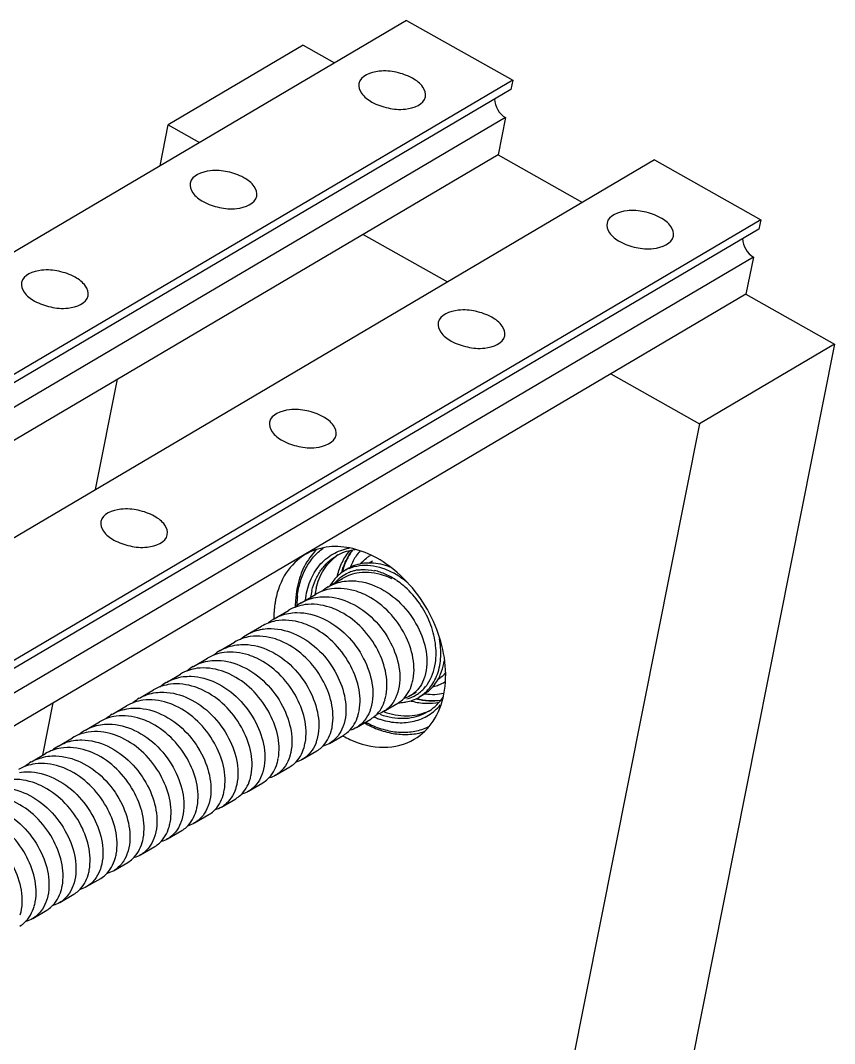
# Model space of a CAD drawing. Header units: inches. Extents: x -8900 to -5053, y -1814 to -15.
# Drawn here: x -5422.6 to -5332.5, y -201.9 to -88.6 of the extents above; entities that cross this region are included whole.
import ezdxf

# ---------------------------------------------------------------- set-up
doc = ezdxf.new("R2010")
doc.units = ezdxf.units.IN
doc.header["$LTSCALE"] = 2
doc.header["$MEASUREMENT"] = 0
doc.layers.add('02___PRT_ALL_AXES', color=7, linetype='Continuous')

msp = doc.modelspace()

# ---------------------------------------------------------------- linework, layer by layer
at = {"color": 7, "linetype": 'Continuous'}
for p, q in [((-5379.87, -88.6), (-5508.25, -164.29)), ((-5379.87, -88.6), (-5368.1, -95.21)), ((-5391.32, -91.33), (-5406.27, -100.14)), ((-5391.32, -91.33), (-5387.84, -93.29)), ((-5368.1, -95.21), (-5496.48, -170.91)), ((-5368.31, -96.25), (-5495.69, -171.35)), ((-5368.1, -95.21), (-5368.31, -96.25)), ((-5368.92, -99.34), (-5493.32, -172.69)), ((-5368.92, -99.34), (-5369.74, -103.47)), ((-5407.17, -104.69), (-5406.27, -100.14)), ((-5406.27, -100.14), (-5402.78, -102.1)), ((-5369.74, -103.47), (-5490.16, -174.46)), ((-5352.41, -104.04), (-5480.79, -179.73)), ((-5369.74, -103.47), (-5360.37, -108.74)), ((-5352.41, -104.04), (-5340.64, -110.66)), ((-5340.64, -110.66), (-5469.02, -186.35)), ((-5340.64, -110.66), (-5340.84, -111.69)), ((-5340.84, -111.69), (-5468.23, -186.8)), ((-5384.69, -112.28), (-5375.32, -117.55)), ((-5341.46, -114.79), (-5465.86, -188.13)), ((-5341.46, -114.79), (-5342.28, -118.91)), ((-5342.28, -118.91), (-5462.7, -189.91)), ((-5342.28, -118.91), (-5332.47, -124.43)), ((-5332.47, -124.43), (-5376.77, -347.01)), ((-5332.47, -124.43), (-5347.42, -133.24)), ((-5357.23, -127.72), (-5347.42, -133.24)), ((-5414.3, -140.53), (-5411.87, -128.31)), ((-5347.42, -133.24), (-5388.63, -340.34)), ((-5420.16, -169.94), (-5419, -164.15))]:
    msp.add_line(p, q, dxfattribs=at)
for centre, radius, start, end in [((-5383.05, -155.27), 6.41, 79.16, 80.9217), ((-5386.11, -155.42), 4.78, 120.574, 131.0456), ((-5389.1, -157.18), 4.78, 120.5739, 131.0447), ((-5392.1, -158.92), 4.75, 120.5643, 130.0262), ((-5394.98, -161.08), 5.16, 98.5344, 99.4088), ((-5395.07, -160.71), 4.78, 120.5731, 131.593), ((-5398.07, -162.46), 4.78, 120.578, 131.0462), ((-5401.05, -164.23), 4.78, 120.5754, 131.0448), ((-5404.04, -165.99), 4.78, 120.5698, 131.0941), ((-5384.07, -160.62), 5.01, 343.3265, 349.5745), ((-5378.04, -158.86), 3.16, 302.2001, 308.4171), ((-5407.03, -167.75), 4.78, 120.5811, 131.0429), ((-5387.08, -162.38), 5.03, 343.5524, 349.7263), ((-5390.06, -164.14), 5.02, 343.5339, 349.6111), ((-5410.02, -169.52), 4.78, 120.5768, 131.0491), ((-5413.01, -171.27), 4.77, 120.5815, 131.3075), ((-5393.09, -165.89), 5.07, 344.2628, 349.7915), ((-5396.05, -167.66), 5.03, 343.6267, 349.7351), ((-5416, -173.03), 4.77, 120.5631, 130.7903), ((-5418.99, -174.8), 4.78, 120.5765, 131.0539), ((-5399.04, -169.42), 5.04, 343.8072, 349.6775), ((-5401.99, -171.19), 5, 343.0497, 349.5861), ((-5405.02, -172.95), 5.04, 343.7071, 349.7442), ((-5408.02, -174.71), 5.05, 344.0573, 349.7434), ((-5410.96, -176.48), 5, 343.0198, 349.5893), ((-5414.01, -178.23), 5.06, 344.1768, 349.7908), ((-5417, -179.99), 5.07, 344.2829, 349.8082), ((-5419.95, -181.76), 5.03, 343.591, 349.6458), ((-5422.97, -183.52), 5.05, 343.9876, 349.7435), ((-5425.96, -185.28), 5.05, 344.0365, 349.7852)]:
    msp.add_arc(centre, radius, start, end, dxfattribs=at)
for points in [[(-5370.12, -97.31), (-5370.11, -98.09), (-5369.61, -98.96), (-5368.92, -99.34)], [(-5342.65, -112.75), (-5342.65, -113.54), (-5342.14, -114.4), (-5341.46, -114.79)], [(-5385.12, -149.75), (-5385.77, -149.83), (-5386.41, -150.05), (-5386.97, -150.38)], [(-5388.18, -151.52), (-5388.8, -151.61), (-5389.42, -151.82), (-5389.96, -152.14)], [(-5388.54, -151.3), (-5388, -150.98), (-5387.38, -150.77), (-5386.76, -150.68)], [(-5391.53, -153.07), (-5390.97, -152.74), (-5390.33, -152.52), (-5389.69, -152.44)], [(-5391.11, -153.27), (-5391.75, -153.36), (-5392.39, -153.57), (-5392.95, -153.9)], [(-5394.37, -155.08), (-5394.92, -155.18), (-5395.46, -155.38), (-5395.94, -155.67)], [(-5394.52, -154.83), (-5394.04, -154.54), (-5393.5, -154.35), (-5392.95, -154.24)], [(-5397.51, -156.59), (-5396.99, -156.29), (-5396.41, -156.08), (-5395.83, -155.99)], [(-5397.17, -156.81), (-5397.78, -156.9), (-5398.39, -157.11), (-5398.93, -157.43)], [(-5400.08, -158.56), (-5400.72, -158.65), (-5401.36, -158.86), (-5401.92, -159.19)], [(-5400.5, -158.35), (-5399.94, -158.03), (-5399.3, -157.81), (-5398.66, -157.73)], [(-5403.49, -160.12), (-5402.93, -159.79), (-5402.29, -159.57), (-5401.65, -159.49)], [(-5403.07, -160.32), (-5403.71, -160.41), (-5404.35, -160.62), (-5404.9, -160.95)], [(-5375.54, -160.79), (-5375.7, -160.99), (-5375.88, -161.18), (-5376.08, -161.34)], [(-5406.47, -161.88), (-5405.9, -161.54), (-5405.25, -161.33), (-5404.59, -161.24)], [(-5409.46, -163.64), (-5408.91, -163.31), (-5408.28, -163.1), (-5407.64, -163.01)], [(-5406.01, -162.08), (-5406.67, -162.16), (-5407.32, -162.38), (-5407.89, -162.71)], [(-5378.53, -162.56), (-5378.78, -162.87), (-5379.08, -163.14), (-5379.43, -163.34)], [(-5409.06, -163.85), (-5409.7, -163.94), (-5410.33, -164.15), (-5410.88, -164.48)], [(-5379.43, -163.34), (-5379.65, -163.47), (-5379.89, -163.58), (-5380.14, -163.65)], [(-5412.45, -165.4), (-5411.9, -165.07), (-5411.26, -164.86), (-5410.62, -164.77)], [(-5382.42, -165.11), (-5382.64, -165.24), (-5382.88, -165.34), (-5383.13, -165.41)], [(-5381.53, -164.33), (-5381.78, -164.64), (-5382.08, -164.91), (-5382.42, -165.11)], [(-5412.04, -165.61), (-5412.68, -165.7), (-5413.32, -165.91), (-5413.87, -166.24)], [(-5384.49, -166.06), (-5384.74, -166.38), (-5385.05, -166.66), (-5385.4, -166.87)], [(-5415.14, -167.39), (-5415.74, -167.49), (-5416.34, -167.69), (-5416.86, -168)], [(-5415.44, -167.16), (-5414.93, -166.86), (-5414.35, -166.66), (-5413.76, -166.56)], [(-5385.4, -166.87), (-5385.63, -167), (-5385.87, -167.1), (-5386.12, -167.18)], [(-5418.43, -168.93), (-5417.92, -168.62), (-5417.34, -168.42), (-5416.75, -168.32)], [(-5388.39, -168.63), (-5388.61, -168.76), (-5388.86, -168.86), (-5389.1, -168.94)], [(-5387.45, -167.78), (-5387.7, -168.12), (-5388.03, -168.41), (-5388.39, -168.63)], [(-5418.16, -169.16), (-5418.75, -169.25), (-5419.34, -169.46), (-5419.85, -169.76)], [(-5390.49, -169.61), (-5390.74, -169.92), (-5391.04, -170.19), (-5391.38, -170.39)], [(-5421.01, -170.9), (-5421.65, -170.98), (-5422.28, -171.2), (-5422.84, -171.53)], [(-5421.42, -170.69), (-5420.86, -170.36), (-5420.23, -170.15), (-5419.59, -170.06)], [(-5391.38, -170.39), (-5391.61, -170.52), (-5391.85, -170.63), (-5392.09, -170.7)], [(-5394.37, -172.15), (-5394.58, -172.28), (-5394.82, -172.38), (-5395.05, -172.45)], [(-5393.45, -171.33), (-5393.7, -171.66), (-5394.01, -171.94), (-5394.37, -172.15)], [(-5396.48, -173.14), (-5396.72, -173.45), (-5397.02, -173.72), (-5397.36, -173.92)], [(-5397.36, -173.92), (-5397.58, -174.05), (-5397.82, -174.15), (-5398.07, -174.23)], [(-5399.46, -174.89), (-5399.7, -175.21), (-5400.01, -175.48), (-5400.35, -175.68)], [(-5402.4, -176.6), (-5402.65, -176.93), (-5402.98, -177.23), (-5403.34, -177.44)], [(-5400.35, -175.68), (-5400.57, -175.81), (-5400.81, -175.92), (-5401.06, -175.99)], [(-5403.34, -177.44), (-5403.56, -177.57), (-5403.79, -177.67), (-5404.03, -177.75)], [(-5405.45, -178.44), (-5405.69, -178.74), (-5405.99, -179.01), (-5406.33, -179.2)], [(-5406.33, -179.2), (-5406.55, -179.33), (-5406.79, -179.44), (-5407.03, -179.51)], [(-5409.32, -180.97), (-5409.54, -181.1), (-5409.77, -181.2), (-5410.01, -181.27)], [(-5408.38, -180.13), (-5408.64, -180.46), (-5408.96, -180.75), (-5409.32, -180.97)], [(-5411.35, -181.87), (-5411.61, -182.21), (-5411.94, -182.51), (-5412.3, -182.73)], [(-5412.3, -182.73), (-5412.53, -182.86), (-5412.77, -182.96), (-5413.01, -183.04)], [(-5415.29, -184.49), (-5415.52, -184.62), (-5415.76, -184.73), (-5416.01, -184.8)], [(-5414.39, -183.69), (-5414.64, -184.01), (-5414.95, -184.29), (-5415.29, -184.49)], [(-5417.36, -185.43), (-5417.61, -185.76), (-5417.93, -186.04), (-5418.28, -186.25)], [(-5418.28, -186.25), (-5418.51, -186.39), (-5418.76, -186.49), (-5419.01, -186.57)], [(-5421.27, -188.02), (-5421.5, -188.15), (-5421.74, -188.25), (-5421.99, -188.33)], [(-5420.36, -187.2), (-5420.61, -187.52), (-5420.92, -187.81), (-5421.27, -188.02)]]:
    msp.add_open_spline(points, degree=3, dxfattribs=at)
for points, knots in [([(-5386.76, -150.68), (-5386.46, -150.64), (-5385.2, -150.57), (-5383.94, -150.91), (-5383.07, -151.32)], [0, 0, 0, 0, 0.238172, 1, 1, 1, 1]), ([(-5381.5, -150.4), (-5381.8, -150.26), (-5382.94, -149.8), (-5384.22, -149.63), (-5385.12, -149.75)], [0, 0, 0, 0, 0.264425, 1, 1, 1, 1]), ([(-5384.49, -152.16), (-5384.79, -152.02), (-5385.96, -151.55), (-5387.26, -151.39), (-5388.18, -151.52)], [0, 0, 0, 0, 0.264729, 1, 1, 1, 1]), ([(-5383.07, -151.32), (-5381.19, -152.22), (-5378.25, -155.19), (-5377.32, -159.45), (-5377.85, -161.22)], [0, 0, 0, 0, 0.530743, 1, 1, 1, 1]), ([(-5389.69, -152.44), (-5389.4, -152.4), (-5388.16, -152.34), (-5386.91, -152.68), (-5386.06, -153.09)], [0, 0, 0, 0, 0.238299, 1, 1, 1, 1]), ([(-5379.14, -161.52), (-5378.82, -159.76), (-5379.87, -155.81), (-5382.71, -153.01), (-5384.49, -152.16)], [0, 0, 0, 0, 0.475608, 1, 1, 1, 1]), ([(-5387.48, -153.92), (-5387.78, -153.78), (-5388.92, -153.32), (-5390.21, -153.15), (-5391.11, -153.27)], [0, 0, 0, 0, 0.264472, 1, 1, 1, 1]), ([(-5382.13, -163.27), (-5381.81, -161.51), (-5382.86, -157.57), (-5385.7, -154.77), (-5387.48, -153.92)], [0, 0, 0, 0, 0.475817, 1, 1, 1, 1]), ([(-5386.06, -153.09), (-5384.18, -153.98), (-5381.25, -156.95), (-5380.31, -161.19), (-5380.83, -162.96)], [0, 0, 0, 0, 0.530449, 1, 1, 1, 1]), ([(-5390.47, -155.69), (-5390.79, -155.53), (-5392.02, -155.04), (-5393.41, -154.9), (-5394.37, -155.08)], [0, 0, 0, 0, 0.265671, 1, 1, 1, 1]), ([(-5392.95, -154.24), (-5392.64, -154.18), (-5391.31, -154.06), (-5389.96, -154.41), (-5389.05, -154.85)], [0, 0, 0, 0, 0.23779, 1, 1, 1, 1]), ([(-5389.05, -154.85), (-5387.17, -155.74), (-5384.24, -158.71), (-5383.3, -162.96), (-5383.82, -164.73)], [0, 0, 0, 0, 0.53055, 1, 1, 1, 1]), ([(-5395.75, -155.97), (-5395.45, -155.93), (-5394.18, -155.85), (-5392.91, -156.2), (-5392.04, -156.61)], [0, 0, 0, 0, 0.238122, 1, 1, 1, 1]), ([(-5385.12, -165.04), (-5384.79, -163.28), (-5385.85, -159.33), (-5388.69, -156.53), (-5390.47, -155.69)], [0, 0, 0, 0, 0.475631, 1, 1, 1, 1]), ([(-5393.46, -157.45), (-5393.76, -157.3), (-5394.93, -156.83), (-5396.25, -156.67), (-5397.17, -156.81)], [0, 0, 0, 0, 0.264833, 1, 1, 1, 1]), ([(-5392.04, -156.61), (-5390.17, -157.5), (-5387.25, -160.45), (-5386.29, -164.66), (-5386.79, -166.43)], [0, 0, 0, 0, 0.529786, 1, 1, 1, 1]), ([(-5396.45, -159.21), (-5396.75, -159.07), (-5397.89, -158.6), (-5399.18, -158.44), (-5400.08, -158.56)], [0, 0, 0, 0, 0.264498, 1, 1, 1, 1]), ([(-5398.66, -157.73), (-5398.37, -157.69), (-5397.13, -157.62), (-5395.88, -157.97), (-5395.03, -158.37)], [0, 0, 0, 0, 0.23829, 1, 1, 1, 1]), ([(-5395.03, -158.37), (-5393.15, -159.27), (-5390.22, -162.23), (-5389.28, -166.48), (-5389.8, -168.24)], [0, 0, 0, 0, 0.530383, 1, 1, 1, 1]), ([(-5388.1, -166.79), (-5387.79, -165.03), (-5388.85, -161.09), (-5391.68, -158.3), (-5393.46, -157.45)], [0, 0, 0, 0, 0.475831, 1, 1, 1, 1]), ([(-5401.65, -159.49), (-5401.36, -159.45), (-5400.12, -159.38), (-5398.87, -159.73), (-5398.02, -160.14)], [0, 0, 0, 0, 0.23828, 1, 1, 1, 1]), ([(-5391.09, -168.56), (-5390.77, -166.8), (-5391.83, -162.85), (-5394.67, -160.06), (-5396.45, -159.21)], [0, 0, 0, 0, 0.475817, 1, 1, 1, 1]), ([(-5399.44, -160.97), (-5399.74, -160.83), (-5400.88, -160.37), (-5402.17, -160.2), (-5403.07, -160.32)], [0, 0, 0, 0, 0.264502, 1, 1, 1, 1]), ([(-5398.02, -160.14), (-5396.14, -161.03), (-5393.21, -163.99), (-5392.27, -168.22), (-5392.78, -169.99)], [0, 0, 0, 0, 0.530256, 1, 1, 1, 1]), ([(-5404.59, -161.24), (-5404.3, -161.21), (-5403.08, -161.15), (-5401.85, -161.5), (-5401.01, -161.9)], [0, 0, 0, 0, 0.238387, 1, 1, 1, 1]), ([(-5401.01, -161.9), (-5399.12, -162.8), (-5396.18, -165.78), (-5395.25, -170.05), (-5395.79, -171.81)], [0, 0, 0, 0, 0.530965, 1, 1, 1, 1]), ([(-5394.08, -170.32), (-5393.76, -168.57), (-5394.82, -164.62), (-5397.66, -161.82), (-5399.44, -160.97)], [0, 0, 0, 0, 0.475714, 1, 1, 1, 1]), ([(-5377.85, -161.22), (-5377.89, -161.34), (-5378.05, -161.82), (-5378.3, -162.27), (-5378.53, -162.56)], [0, 0, 0, 0, 0.261088, 1, 1, 1, 1]), ([(-5407.64, -163.01), (-5407.35, -162.97), (-5406.1, -162.91), (-5404.85, -163.25), (-5404, -163.66)], [0, 0, 0, 0, 0.238272, 1, 1, 1, 1]), ([(-5402.43, -162.74), (-5402.72, -162.6), (-5403.85, -162.14), (-5405.12, -161.97), (-5406.01, -162.08)], [0, 0, 0, 0, 0.264282, 1, 1, 1, 1]), ([(-5397.08, -172.1), (-5396.75, -170.34), (-5397.81, -166.38), (-5400.65, -163.58), (-5402.43, -162.74)], [0, 0, 0, 0, 0.475677, 1, 1, 1, 1]), ([(-5380.83, -162.96), (-5380.87, -163.09), (-5381.04, -163.58), (-5381.29, -164.04), (-5381.53, -164.33)], [0, 0, 0, 0, 0.261388, 1, 1, 1, 1]), ([(-5380.85, -164.18), (-5380.66, -164.07), (-5379.94, -163.54), (-5379.46, -162.71), (-5379.27, -162.05)], [0, 0, 0, 0, 0.239914, 1, 1, 1, 1]), ([(-5405.42, -164.5), (-5405.71, -164.36), (-5406.87, -163.89), (-5408.16, -163.73), (-5409.06, -163.85)], [0, 0, 0, 0, 0.264545, 1, 1, 1, 1]), ([(-5404, -163.66), (-5402.12, -164.55), (-5399.19, -167.52), (-5398.24, -171.76), (-5398.76, -173.52)], [0, 0, 0, 0, 0.530309, 1, 1, 1, 1]), ([(-5383.84, -165.94), (-5383.65, -165.83), (-5382.92, -165.3), (-5382.45, -164.46), (-5382.25, -163.8)], [0, 0, 0, 0, 0.23978, 1, 1, 1, 1]), ([(-5410.62, -164.77), (-5410.33, -164.73), (-5409.08, -164.67), (-5407.84, -165.02), (-5406.99, -165.42)], [0, 0, 0, 0, 0.238279, 1, 1, 1, 1]), ([(-5400.06, -173.84), (-5399.74, -172.08), (-5400.8, -168.14), (-5403.64, -165.34), (-5405.42, -164.5)], [0, 0, 0, 0, 0.47582, 1, 1, 1, 1]), ([(-5383.82, -164.73), (-5383.86, -164.85), (-5384.02, -165.32), (-5384.27, -165.77), (-5384.49, -166.06)], [0, 0, 0, 0, 0.261057, 1, 1, 1, 1]), ([(-5413.76, -166.56), (-5413.46, -166.51), (-5412.16, -166.41), (-5410.86, -166.76), (-5409.98, -167.19)], [0, 0, 0, 0, 0.237989, 1, 1, 1, 1]), ([(-5408.41, -166.26), (-5408.7, -166.12), (-5409.85, -165.65), (-5411.14, -165.49), (-5412.04, -165.61)], [0, 0, 0, 0, 0.264503, 1, 1, 1, 1]), ([(-5403.05, -175.61), (-5402.73, -173.85), (-5403.79, -169.9), (-5406.63, -167.11), (-5408.41, -166.26)], [0, 0, 0, 0, 0.475797, 1, 1, 1, 1]), ([(-5406.99, -165.42), (-5405.11, -166.31), (-5402.19, -169.27), (-5401.24, -173.49), (-5401.74, -175.26)], [0, 0, 0, 0, 0.529986, 1, 1, 1, 1]), ([(-5386.79, -166.43), (-5386.83, -166.55), (-5386.99, -167.03), (-5387.22, -167.48), (-5387.45, -167.78)], [0, 0, 0, 0, 0.26113, 1, 1, 1, 1]), ([(-5386.82, -167.7), (-5386.64, -167.59), (-5385.91, -167.06), (-5385.44, -166.22), (-5385.24, -165.56)], [0, 0, 0, 0, 0.239812, 1, 1, 1, 1]), ([(-5411.4, -168.02), (-5411.7, -167.88), (-5412.88, -167.4), (-5414.22, -167.24), (-5415.14, -167.39)], [0, 0, 0, 0, 0.265015, 1, 1, 1, 1]), ([(-5409.98, -167.19), (-5408.09, -168.08), (-5405.14, -171.07), (-5404.22, -175.34), (-5404.76, -177.1)], [0, 0, 0, 0, 0.530992, 1, 1, 1, 1]), ([(-5389.81, -169.47), (-5389.62, -169.35), (-5388.88, -168.8), (-5388.4, -167.94), (-5388.21, -167.27)], [0, 0, 0, 0, 0.239435, 1, 1, 1, 1]), ([(-5416.75, -168.32), (-5416.44, -168.27), (-5415.15, -168.17), (-5413.85, -168.52), (-5412.96, -168.95)], [0, 0, 0, 0, 0.237964, 1, 1, 1, 1]), ([(-5406.04, -177.38), (-5405.72, -175.62), (-5406.77, -171.67), (-5409.61, -168.87), (-5411.4, -168.02)], [0, 0, 0, 0, 0.475681, 1, 1, 1, 1]), ([(-5389.8, -168.24), (-5389.84, -168.37), (-5390, -168.86), (-5390.26, -169.32), (-5390.49, -169.61)], [0, 0, 0, 0, 0.261386, 1, 1, 1, 1]), ([(-5414.38, -169.78), (-5414.69, -169.64), (-5415.89, -169.16), (-5417.23, -169), (-5418.16, -169.16)], [0, 0, 0, 0, 0.265164, 1, 1, 1, 1]), ([(-5409.03, -179.13), (-5408.71, -177.37), (-5409.77, -173.42), (-5412.61, -170.63), (-5414.38, -169.78)], [0, 0, 0, 0, 0.475868, 1, 1, 1, 1]), ([(-5412.96, -168.95), (-5411.09, -169.84), (-5408.17, -172.79), (-5407.22, -177), (-5407.72, -178.77)], [0, 0, 0, 0, 0.529839, 1, 1, 1, 1]), ([(-5392.8, -171.23), (-5392.62, -171.12), (-5391.88, -170.58), (-5391.41, -169.74), (-5391.22, -169.08)], [0, 0, 0, 0, 0.239746, 1, 1, 1, 1]), ([(-5417.37, -171.55), (-5417.67, -171.41), (-5418.82, -170.94), (-5420.1, -170.78), (-5421.01, -170.9)], [0, 0, 0, 0, 0.26449, 1, 1, 1, 1]), ([(-5419.59, -170.06), (-5419.29, -170.02), (-5418.05, -169.96), (-5416.81, -170.3), (-5415.95, -170.71)], [0, 0, 0, 0, 0.238286, 1, 1, 1, 1]), ([(-5415.95, -170.71), (-5414.08, -171.6), (-5411.16, -174.55), (-5410.21, -178.76), (-5410.71, -180.53)], [0, 0, 0, 0, 0.52974, 1, 1, 1, 1]), ([(-5395.79, -172.99), (-5395.6, -172.88), (-5394.87, -172.34), (-5394.4, -171.49), (-5394.2, -170.83)], [0, 0, 0, 0, 0.239677, 1, 1, 1, 1]), ([(-5392.78, -169.99), (-5392.82, -170.12), (-5392.98, -170.59), (-5393.22, -171.04), (-5393.45, -171.33)], [0, 0, 0, 0, 0.261069, 1, 1, 1, 1]), ([(-5422.73, -171.85), (-5422.42, -171.8), (-5421.13, -171.7), (-5419.83, -172.05), (-5418.94, -172.47)], [0, 0, 0, 0, 0.237983, 1, 1, 1, 1]), ([(-5412.02, -180.89), (-5411.7, -179.13), (-5412.76, -175.18), (-5415.6, -172.39), (-5417.37, -171.55)], [0, 0, 0, 0, 0.475878, 1, 1, 1, 1]), ([(-5395.79, -171.81), (-5395.83, -171.94), (-5395.99, -172.41), (-5396.25, -172.86), (-5396.48, -173.14)], [0, 0, 0, 0, 0.261032, 1, 1, 1, 1]), ([(-5420.36, -173.31), (-5420.67, -173.16), (-5421.85, -172.69), (-5423.17, -172.53), (-5424.09, -172.67)], [0, 0, 0, 0, 0.264938, 1, 1, 1, 1]), ([(-5418.94, -172.47), (-5417.06, -173.37), (-5414.13, -176.33), (-5413.19, -180.58), (-5413.71, -182.34)], [0, 0, 0, 0, 0.530455, 1, 1, 1, 1]), ([(-5398.78, -174.75), (-5398.6, -174.65), (-5397.88, -174.12), (-5397.41, -173.3), (-5397.21, -172.65)], [0, 0, 0, 0, 0.240059, 1, 1, 1, 1]), ([(-5425.56, -173.59), (-5425.27, -173.55), (-5424.03, -173.48), (-5422.78, -173.83), (-5421.93, -174.23)], [0, 0, 0, 0, 0.238286, 1, 1, 1, 1]), ([(-5421.93, -174.23), (-5420.06, -175.13), (-5417.13, -178.08), (-5416.18, -182.31), (-5416.69, -184.07)], [0, 0, 0, 0, 0.530035, 1, 1, 1, 1]), ([(-5415.01, -182.66), (-5414.68, -180.9), (-5415.74, -176.95), (-5418.58, -174.16), (-5420.36, -173.31)], [0, 0, 0, 0, 0.4757, 1, 1, 1, 1]), ([(-5401.77, -176.52), (-5401.58, -176.41), (-5400.85, -175.87), (-5400.38, -175.02), (-5400.18, -174.36)], [0, 0, 0, 0, 0.239708, 1, 1, 1, 1]), ([(-5398.76, -173.52), (-5398.8, -173.65), (-5398.97, -174.14), (-5399.22, -174.6), (-5399.46, -174.89)], [0, 0, 0, 0, 0.26138, 1, 1, 1, 1]), ([(-5418, -184.42), (-5417.68, -182.66), (-5418.73, -178.71), (-5421.57, -175.92), (-5423.35, -175.07)], [0, 0, 0, 0, 0.475817, 1, 1, 1, 1]), ([(-5401.74, -175.26), (-5401.78, -175.38), (-5401.94, -175.86), (-5402.18, -176.3), (-5402.4, -176.6)], [0, 0, 0, 0, 0.261072, 1, 1, 1, 1]), ([(-5424.92, -176), (-5423.05, -176.89), (-5420.12, -179.84), (-5419.17, -184.06), (-5419.68, -185.83)], [0, 0, 0, 0, 0.529983, 1, 1, 1, 1]), ([(-5404.76, -178.28), (-5404.57, -178.17), (-5403.83, -177.62), (-5403.36, -176.76), (-5403.16, -176.09)], [0, 0, 0, 0, 0.239554, 1, 1, 1, 1]), ([(-5427.91, -177.76), (-5426.03, -178.65), (-5423.09, -181.62), (-5422.16, -185.87), (-5422.68, -187.64)], [0, 0, 0, 0, 0.530511, 1, 1, 1, 1]), ([(-5420.98, -186.18), (-5420.67, -184.42), (-5421.72, -180.47), (-5424.56, -177.68), (-5426.34, -176.83)], [0, 0, 0, 0, 0.475856, 1, 1, 1, 1]), ([(-5404.76, -177.1), (-5404.8, -177.23), (-5404.96, -177.7), (-5405.22, -178.15), (-5405.45, -178.44)], [0, 0, 0, 0, 0.2611, 1, 1, 1, 1]), ([(-5407.72, -178.77), (-5407.76, -178.9), (-5407.91, -179.38), (-5408.16, -179.83), (-5408.38, -180.13)], [0, 0, 0, 0, 0.261228, 1, 1, 1, 1]), ([(-5407.75, -180.04), (-5407.56, -179.93), (-5406.85, -179.41), (-5406.38, -178.58), (-5406.18, -177.94)], [0, 0, 0, 0, 0.240065, 1, 1, 1, 1]), ([(-5410.74, -181.8), (-5410.55, -181.69), (-5409.8, -181.14), (-5409.33, -180.28), (-5409.14, -179.61)], [0, 0, 0, 0, 0.239481, 1, 1, 1, 1]), ([(-5410.71, -180.53), (-5410.74, -180.65), (-5410.9, -181.12), (-5411.13, -181.57), (-5411.35, -181.87)], [0, 0, 0, 0, 0.261066, 1, 1, 1, 1]), ([(-5413.71, -182.34), (-5413.75, -182.47), (-5413.91, -182.95), (-5414.16, -183.4), (-5414.39, -183.69)], [0, 0, 0, 0, 0.261122, 1, 1, 1, 1]), ([(-5413.72, -183.57), (-5413.53, -183.45), (-5412.79, -182.9), (-5412.32, -182.04), (-5412.13, -181.36)], [0, 0, 0, 0, 0.239444, 1, 1, 1, 1]), ([(-5416.71, -185.33), (-5416.53, -185.22), (-5415.8, -184.68), (-5415.33, -183.84), (-5415.13, -183.18)], [0, 0, 0, 0, 0.239787, 1, 1, 1, 1]), ([(-5416.69, -184.07), (-5416.73, -184.2), (-5416.89, -184.68), (-5417.13, -185.13), (-5417.36, -185.43)], [0, 0, 0, 0, 0.261203, 1, 1, 1, 1]), ([(-5419.7, -187.09), (-5419.52, -186.98), (-5418.78, -186.43), (-5418.3, -185.58), (-5418.11, -184.91)], [0, 0, 0, 0, 0.23958, 1, 1, 1, 1]), ([(-5422.69, -188.85), (-5422.5, -188.74), (-5421.76, -188.19), (-5421.29, -187.34), (-5421.1, -186.67)], [0, 0, 0, 0, 0.239549, 1, 1, 1, 1]), ([(-5419.68, -185.83), (-5419.72, -185.96), (-5419.88, -186.45), (-5420.12, -186.9), (-5420.36, -187.2)], [0, 0, 0, 0, 0.261337, 1, 1, 1, 1])]:
    msp.add_open_spline(points, degree=3, knots=knots, dxfattribs=at)
at = {"layer": '02___PRT_ALL_AXES', "color": 7, "linetype": 'Continuous'}
for p, q in [((-5386.25, -149.23), (-5386.71, -149.5)), ((-5384, -148.63), (-5383.63, -148.41)), ((-5388.54, -151.3), (-5386.97, -150.38)), ((-5391.53, -153.07), (-5389.96, -152.14)), ((-5394.52, -154.83), (-5392.95, -153.9)), ((-5397.51, -156.59), (-5395.94, -155.67)), ((-5400.5, -158.35), (-5398.93, -157.43)), ((-5403.48, -160.11), (-5401.92, -159.19)), ((-5406.47, -161.88), (-5404.9, -160.95)), ((-5375.63, -161.83), (-5375.63, -161.83)), ((-5375.63, -161.83), (-5375.63, -161.83)), ((-5409.46, -163.64), (-5407.89, -162.71)), ((-5379.43, -163.34), (-5378.78, -162.96)), ((-5382.42, -165.11), (-5380.85, -164.18)), ((-5378, -163.23), (-5378.46, -163.5)), ((-5378.03, -163.21), (-5378.02, -163.2)), ((-5412.45, -165.4), (-5410.88, -164.48)), ((-5415.44, -167.16), (-5413.87, -166.24)), ((-5385.4, -166.87), (-5383.84, -165.94)), ((-5418.43, -168.93), (-5416.86, -168)), ((-5388.39, -168.63), (-5386.82, -167.71)), ((-5421.42, -170.69), (-5419.85, -169.76)), ((-5391.38, -170.39), (-5389.81, -169.47)), ((-5394.37, -172.16), (-5392.8, -171.23)), ((-5397.36, -173.92), (-5395.79, -172.99)), ((-5400.35, -175.68), (-5398.78, -174.75)), ((-5403.34, -177.44), (-5401.77, -176.52)), ((-5406.33, -179.2), (-5404.76, -178.28)), ((-5409.32, -180.97), (-5407.75, -180.04)), ((-5412.31, -182.73), (-5410.74, -181.8)), ((-5415.3, -184.49), (-5413.73, -183.57)), ((-5418.28, -186.25), (-5416.71, -185.33)), ((-5421.27, -188.02), (-5419.7, -187.09))]:
    msp.add_line(p, q, dxfattribs=at)
for centre, radius, start, end in [((-5385.1, -152.06), 6.78, 134.7577, 143.9093), ((-5385.13, -152.19), 5, 117.9245, 120.5223), ((-5384.56, -152.1), 5.21, 123.9586, 126.4316), ((-5381.74, -151.48), 4.23, 122.0115, 127.6124), ((-5381.75, -151.46), 4.21, 120.5241, 122.0055), ((-5381.75, -151.46), 4.21, 119.9029, 120.5239), ((-5384.46, -153.31), 4.43, 120.5479, 129.9543), ((-5384.56, -153.15), 4.23, 113.261, 120.5127), ((-5384.1, -152.88), 4.24, 112.0264, 120.5067), ((-5380.22, -151.37), 6.29, 152.1628, 158.5874), ((-5384.62, -153.67), 4.28, 100.9643, 106.0832), ((-5384.59, -153.8), 4.41, 98.4191, 100.9748), ((-5384.72, -155.48), 6.12, 71.5597, 77.6711), ((-5379.8, -151.97), 7.96, 166.0912, 166.8127), ((-5384.43, -153.36), 4.48, 129.9469, 131.9742), ((-5384.66, -153.52), 4.12, 106.0818, 114.0028), ((-5384.92, -156.1), 6.76, 65.8962, 71.6118), ((-5385.2, -156.73), 7.45, 60.5873, 65.9435), ((-5385.59, -157.43), 8.26, 55.616, 60.593), ((-5382.26, -153.72), 8.33, 166.1489, 171.3126), ((-5381.8, -153.44), 8.33, 166.1489, 171.3126), ((-5384.04, -153.69), 4.99, 143.1132, 149.7238), ((-5384.5, -153.64), 4.33, 137.9542, 140.1047), ((-5381, -153.45), 11.18, 174.771, 177.8854), ((-5381.22, -153.59), 10.81, 173.4767, 177.8924), ((-5380.39, -153.48), 11.8, 177.8744, 180.5356), ((-5380.74, -153.61), 11.29, 177.8816, 179.3024), ((-5384.3, -158.64), 8.22, 359.1556, 1.516), ((-5380.95, -158.97), 5.25, 329.8349, 336.5984), ((-5377.79, -158.18), 4.24, 292.2804, 300.5081), ((-5380.94, -159.82), 4.05, 302.1005, 310.1123), ((-5380.67, -159.77), 4.33, 307.7558, 315.3002), ((-5380.15, -159.58), 4.23, 300.5336, 307.6125), ((-5381.25, -159.52), 4.49, 320.8395, 325.5181), ((-5380.81, -159.64), 4.52, 315.2993, 322.7666), ((-5380.21, -159.5), 4.33, 307.6374, 315.3006), ((-5377.87, -157.94), 4.5, 281.9558, 284.3919), ((-5377.83, -158.06), 4.37, 284.3813, 292.245), ((-5380.84, -159.06), 5.07, 270.8845, 277.7793), ((-5380.95, -159.79), 4.08, 286.0581, 302.005), ((-5377.29, -156.3), 7.91, 254.2713, 255.5704), ((-5380.71, -159.68), 4.44, 289.9834, 300.4912), ((-5380.61, -159.85), 4.23, 300.5336, 307.6125), ((-5376.91, -156.53), 6.67, 260.8455, 262.6198), ((-5379.7, -160.34), 5.23, 293.8024, 294.6131), ((-5379.69, -160.35), 5.21, 294.6126, 296.7741), ((-5380.05, -160.81), 5, 300.5245, 302.7959), ((-5379.23, -156.41), 11.15, 242.3306, 244.1286), ((-5379.34, -156.64), 10.89, 244.1324, 244.9596), ((-5379.94, -157.24), 9.17, 246.9741, 250.0093), ((-5380.09, -157.66), 8.73, 250.0133, 252.6764), ((-5380.02, -157.64), 8.25, 250.2875, 255.5131), ((-5381.37, -157.75), 11.48, 241.3643, 245.447)]:
    msp.add_arc(centre, radius, start, end, dxfattribs=at)
for points, knots in [([(-5379.22, -94.99), (-5379.77, -94.68), (-5381.02, -94.26), (-5383.04, -94.05), (-5384.97, -94.73), (-5385.14, -95.58)], [0, 0, 0, 0, 0.296792, 0.595224, 1, 1, 1, 1]), ([(-5377.78, -97.04), (-5377.71, -96.68), (-5378.04, -95.75), (-5378.77, -95.24), (-5379.22, -94.99)], [0, 0, 0, 0, 0.421571, 1, 1, 1, 1]), ([(-5385.14, -95.58), (-5385.21, -95.94), (-5384.88, -96.87), (-5384.14, -97.38), (-5383.7, -97.63)], [0, 0, 0, 0, 0.421571, 1, 1, 1, 1]), ([(-5383.7, -97.63), (-5383.15, -97.94), (-5381.89, -98.36), (-5379.87, -98.57), (-5377.95, -97.89), (-5377.78, -97.04)], [0, 0, 0, 0, 0.296792, 0.595224, 1, 1, 1, 1]), ([(-5397.9, -106), (-5398.45, -105.69), (-5399.7, -105.28), (-5401.73, -105.06), (-5403.65, -105.74), (-5403.82, -106.59)], [0, 0, 0, 0, 0.296792, 0.595224, 1, 1, 1, 1]), ([(-5396.46, -108.06), (-5396.39, -107.7), (-5396.72, -106.77), (-5397.46, -106.25), (-5397.9, -106)], [0, 0, 0, 0, 0.421571, 1, 1, 1, 1]), ([(-5403.82, -106.59), (-5403.89, -106.95), (-5403.56, -107.88), (-5402.82, -108.4), (-5402.38, -108.65)], [0, 0, 0, 0, 0.421571, 1, 1, 1, 1]), ([(-5402.38, -108.65), (-5401.83, -108.96), (-5400.58, -109.37), (-5398.55, -109.59), (-5396.63, -108.91), (-5396.46, -108.06)], [0, 0, 0, 0, 0.296792, 0.595224, 1, 1, 1, 1]), ([(-5351.75, -110.43), (-5352.31, -110.12), (-5353.56, -109.71), (-5355.58, -109.49), (-5357.5, -110.17), (-5357.67, -111.02)], [0, 0, 0, 0, 0.296792, 0.595224, 1, 1, 1, 1]), ([(-5350.32, -112.49), (-5350.25, -112.13), (-5350.58, -111.2), (-5351.31, -110.68), (-5351.75, -110.43)], [0, 0, 0, 0, 0.421571, 1, 1, 1, 1]), ([(-5357.67, -111.02), (-5357.75, -111.38), (-5357.41, -112.31), (-5356.68, -112.83), (-5356.24, -113.08)], [0, 0, 0, 0, 0.421571, 1, 1, 1, 1]), ([(-5356.24, -113.08), (-5355.68, -113.39), (-5354.43, -113.8), (-5352.41, -114.02), (-5350.49, -113.34), (-5350.32, -112.49)], [0, 0, 0, 0, 0.296792, 0.595224, 1, 1, 1, 1]), ([(-5416.58, -117.02), (-5417.13, -116.71), (-5418.38, -116.29), (-5420.41, -116.08), (-5422.33, -116.76), (-5422.5, -117.61)], [0, 0, 0, 0, 0.296792, 0.595224, 1, 1, 1, 1]), ([(-5422.5, -117.61), (-5422.57, -117.97), (-5422.24, -118.9), (-5421.5, -119.41), (-5421.06, -119.66)], [0, 0, 0, 0, 0.421571, 1, 1, 1, 1]), ([(-5415.14, -119.07), (-5415.07, -118.71), (-5415.4, -117.78), (-5416.14, -117.27), (-5416.58, -117.02)], [0, 0, 0, 0, 0.421571, 1, 1, 1, 1]), ([(-5421.06, -119.66), (-5420.51, -119.97), (-5419.26, -120.39), (-5417.23, -120.6), (-5415.31, -119.92), (-5415.14, -119.07)], [0, 0, 0, 0, 0.296792, 0.595224, 1, 1, 1, 1]), ([(-5370.44, -121.45), (-5370.99, -121.14), (-5372.24, -120.72), (-5374.26, -120.51), (-5376.19, -121.19), (-5376.35, -122.04)], [0, 0, 0, 0, 0.296792, 0.595224, 1, 1, 1, 1]), ([(-5376.35, -122.04), (-5376.43, -122.4), (-5376.09, -123.33), (-5375.36, -123.84), (-5374.92, -124.09)], [0, 0, 0, 0, 0.421571, 1, 1, 1, 1]), ([(-5369, -123.5), (-5368.93, -123.14), (-5369.26, -122.21), (-5369.99, -121.7), (-5370.44, -121.45)], [0, 0, 0, 0, 0.421571, 1, 1, 1, 1]), ([(-5374.92, -124.09), (-5374.36, -124.4), (-5373.11, -124.82), (-5371.09, -125.03), (-5369.17, -124.35), (-5369, -123.5)], [0, 0, 0, 0, 0.296792, 0.595224, 1, 1, 1, 1]), ([(-5389.12, -132.46), (-5389.67, -132.15), (-5390.92, -131.74), (-5392.94, -131.52), (-5394.87, -132.2), (-5395.04, -133.05)], [0, 0, 0, 0, 0.296792, 0.595224, 1, 1, 1, 1]), ([(-5387.68, -134.52), (-5387.61, -134.16), (-5387.94, -133.23), (-5388.68, -132.71), (-5389.12, -132.46)], [0, 0, 0, 0, 0.421571, 1, 1, 1, 1]), ([(-5395.04, -133.05), (-5395.11, -133.41), (-5394.78, -134.34), (-5394.04, -134.86), (-5393.6, -135.11)], [0, 0, 0, 0, 0.421571, 1, 1, 1, 1]), ([(-5393.6, -135.11), (-5393.05, -135.42), (-5391.79, -135.83), (-5389.77, -136.05), (-5387.85, -135.37), (-5387.68, -134.52)], [0, 0, 0, 0, 0.296792, 0.595224, 1, 1, 1, 1]), ([(-5407.8, -143.48), (-5408.35, -143.17), (-5409.6, -142.75), (-5411.63, -142.54), (-5413.55, -143.22), (-5413.72, -144.07)], [0, 0, 0, 0, 0.296792, 0.595224, 1, 1, 1, 1]), ([(-5406.36, -145.53), (-5406.29, -145.17), (-5406.62, -144.24), (-5407.36, -143.73), (-5407.8, -143.48)], [0, 0, 0, 0, 0.421571, 1, 1, 1, 1]), ([(-5413.72, -144.07), (-5413.79, -144.43), (-5413.46, -145.36), (-5412.72, -145.87), (-5412.28, -146.12)], [0, 0, 0, 0, 0.421571, 1, 1, 1, 1]), ([(-5412.28, -146.12), (-5411.73, -146.43), (-5410.48, -146.85), (-5408.45, -147.06), (-5406.53, -146.38), (-5406.36, -145.53)], [0, 0, 0, 0, 0.296792, 0.595224, 1, 1, 1, 1]), ([(-5391.96, -152.36), (-5391.9, -151.8), (-5391.68, -150.73), (-5391.08, -149.24), (-5390.22, -147.97), (-5389.49, -147.29), (-5389.09, -147.01)], [0, 0, 0, 0, 0.26981, 0.524467, 0.766381, 1, 1, 1, 1]), ([(-5380.92, -149.7), (-5381.7, -149.02), (-5383.35, -147.87), (-5386.06, -146.87), (-5388.74, -146.75), (-5390.38, -147.31), (-5391.08, -147.72)], [0, 0, 0, 0, 0.282382, 0.5418, 0.778267, 1, 1, 1, 1]), ([(-5391.07, -152.79), (-5390.98, -152.06), (-5390.66, -150.67), (-5389.62, -148.87), (-5388.1, -147.57), (-5386.86, -147.13), (-5386.23, -147.02)], [0, 0, 0, 0, 0.272382, 0.523405, 0.76152, 1, 1, 1, 1]), ([(-5385.55, -147.2), (-5385.89, -147.23), (-5386.55, -147.37), (-5387.18, -147.62), (-5387.47, -147.78)], [0, 0, 0, 0, 0.506346, 1, 1, 1, 1]), ([(-5385.84, -147.24), (-5386.11, -147.59), (-5386.58, -148.37), (-5386.87, -149.22), (-5386.99, -149.68)], [0, 0, 0, 0, 0.484501, 1, 1, 1, 1]), ([(-5391.08, -147.72), (-5391.92, -148.22), (-5393.44, -149.71), (-5394.16, -151.67), (-5394.37, -152.71)], [0, 0, 0, 0, 0.478341, 1, 1, 1, 1]), ([(-5390.58, -148.06), (-5391.03, -148.67), (-5391.75, -150.08), (-5392.06, -151.63), (-5392.13, -152.43)], [0, 0, 0, 0, 0.482251, 1, 1, 1, 1]), ([(-5390.35, -151.72), (-5390.25, -151.31), (-5389.98, -150.52), (-5389.39, -149.44), (-5388.62, -148.55), (-5387.99, -148.08), (-5387.67, -147.89)], [0, 0, 0, 0, 0.265937, 0.518957, 0.762146, 1, 1, 1, 1]), ([(-5389.89, -151.45), (-5389.71, -150.74), (-5389.3, -149.71), (-5388.44, -148.57), (-5387.92, -148.11), (-5387.65, -147.91)], [0, 0, 0, 0, 0.517456, 0.761828, 1, 1, 1, 1]), ([(-5387.53, -150.06), (-5387.4, -149.54), (-5387.05, -148.55), (-5386.47, -147.67), (-5386.13, -147.29)], [0, 0, 0, 0, 0.515072, 1, 1, 1, 1]), ([(-5387.06, -149.75), (-5386.94, -149.29), (-5386.63, -148.4), (-5386.14, -147.6), (-5385.86, -147.25)], [0, 0, 0, 0, 0.513715, 1, 1, 1, 1]), ([(-5384.95, -148.73), (-5384.91, -148.67), (-5384.71, -148.46), (-5384.49, -148.26), (-5384.32, -148.13)], [0, 0, 0, 0, 0.252298, 1, 1, 1, 1]), ([(-5386.24, -149.26), (-5385.87, -149.1), (-5385.08, -148.89), (-5383.81, -148.88), (-5382.5, -149.18), (-5381.66, -149.56), (-5381.25, -149.8)], [0, 0, 0, 0, 0.229471, 0.469976, 0.726261, 1, 1, 1, 1]), ([(-5385.69, -148.95), (-5385.4, -148.83), (-5384.77, -148.66), (-5383.42, -148.57), (-5382.39, -148.81), (-5381.74, -149.07)], [0, 0, 0, 0, 0.234774, 0.477935, 1, 1, 1, 1]), ([(-5385.24, -149.43), (-5385.09, -149.41), (-5384.49, -149.35), (-5383.87, -149.41), (-5383.42, -149.51)], [0, 0, 0, 0, 0.242191, 1, 1, 1, 1]), ([(-5387.43, -150.02), (-5387.48, -150.07), (-5387.7, -150.28), (-5387.9, -150.51), (-5388.04, -150.69)], [0, 0, 0, 0, 0.248182, 1, 1, 1, 1]), ([(-5387.71, -150.75), (-5387.52, -150.53), (-5387.1, -150.15), (-5386.6, -149.86), (-5386.34, -149.75)], [0, 0, 0, 0, 0.502439, 1, 1, 1, 1]), ([(-5379.74, -150.87), (-5379.86, -150.77), (-5380.34, -150.37), (-5380.85, -150.02), (-5381.25, -149.8)], [0, 0, 0, 0, 0.255748, 1, 1, 1, 1]), ([(-5380.03, -151.32), (-5380.1, -151.26), (-5380.39, -151.01), (-5380.69, -150.78), (-5380.93, -150.62)], [0, 0, 0, 0, 0.25334, 1, 1, 1, 1]), ([(-5375.74, -163.19), (-5375.27, -160.84), (-5376.03, -155.63), (-5378.98, -151.39), (-5380.92, -149.7)], [0, 0, 0, 0, 0.482369, 1, 1, 1, 1]), ([(-5376.67, -159.72), (-5376.57, -159), (-5376.59, -157.46), (-5377.21, -155.2), (-5378.36, -153.08), (-5379.43, -151.85), (-5380.03, -151.32)], [0, 0, 0, 0, 0.233432, 0.484923, 0.744491, 1, 1, 1, 1]), ([(-5394.37, -152.71), (-5394.4, -152.88), (-5394.52, -153.58), (-5394.57, -154.28), (-5394.57, -154.82)], [0, 0, 0, 0, 0.243672, 1, 1, 1, 1]), ([(-5376.08, -158.42), (-5376.08, -158.31), (-5376.1, -157.85), (-5376.16, -157.4), (-5376.22, -157.06)], [0, 0, 0, 0, 0.245716, 1, 1, 1, 1]), ([(-5377.21, -162.38), (-5376.84, -161.89), (-5376.26, -160.72), (-5376.08, -159.43), (-5376.07, -158.76)], [0, 0, 0, 0, 0.476209, 1, 1, 1, 1]), ([(-5376.13, -161.05), (-5376.08, -160.93), (-5375.88, -160.43), (-5375.75, -159.9), (-5375.69, -159.49)], [0, 0, 0, 0, 0.242743, 1, 1, 1, 1]), ([(-5377.55, -162.06), (-5377.32, -161.73), (-5376.94, -160.97), (-5376.74, -160.15), (-5376.67, -159.72)], [0, 0, 0, 0, 0.483594, 1, 1, 1, 1]), ([(-5377.13, -162.55), (-5377.06, -162.48), (-5376.79, -162.19), (-5376.56, -161.86), (-5376.41, -161.6)], [0, 0, 0, 0, 0.246168, 1, 1, 1, 1]), ([(-5378.32, -162.92), (-5378.27, -162.88), (-5378.08, -162.7), (-5377.9, -162.51), (-5377.77, -162.35)], [0, 0, 0, 0, 0.24808, 1, 1, 1, 1]), ([(-5380.15, -164.08), (-5380.07, -164.07), (-5379.75, -164.02), (-5379.43, -163.93), (-5379.2, -163.85)], [0, 0, 0, 0, 0.252515, 1, 1, 1, 1]), ([(-5379.26, -163.96), (-5378.76, -164.09), (-5377.76, -164.25), (-5376.75, -164.17), (-5376.27, -164.06)], [0, 0, 0, 0, 0.514531, 1, 1, 1, 1]), ([(-5379.02, -168.18), (-5378.18, -167.69), (-5376.67, -166.2), (-5375.94, -164.24), (-5375.74, -163.19)], [0, 0, 0, 0, 0.478341, 1, 1, 1, 1]), ([(-5378.79, -163.69), (-5378.34, -163.81), (-5377.43, -163.96), (-5376.51, -163.91), (-5376.07, -163.84)], [0, 0, 0, 0, 0.513447, 1, 1, 1, 1]), ([(-5378.77, -163.65), (-5378.32, -163.77), (-5377.41, -163.93), (-5376.49, -163.89), (-5376.05, -163.83)], [0, 0, 0, 0, 0.515698, 1, 1, 1, 1]), ([(-5377.34, -165.01), (-5377.04, -164.82), (-5376.48, -164.37), (-5376.02, -163.81), (-5375.82, -163.51)], [0, 0, 0, 0, 0.493052, 1, 1, 1, 1]), ([(-5382.69, -165.99), (-5382.08, -166.18), (-5380.85, -166.42), (-5379.02, -166.26), (-5377.38, -165.58), (-5376.5, -164.81), (-5376.13, -164.37)], [0, 0, 0, 0, 0.268389, 0.518749, 0.758944, 1, 1, 1, 1]), ([(-5382.34, -165.14), (-5381.55, -165.42), (-5380.3, -165.67), (-5378.68, -165.51), (-5377.94, -165.27), (-5377.59, -165.12)], [0, 0, 0, 0, 0.520925, 0.764286, 1, 1, 1, 1]), ([(-5382.08, -165.63), (-5381.68, -165.73), (-5380.87, -165.87), (-5379.67, -165.86), (-5378.53, -165.62), (-5377.83, -165.3), (-5377.51, -165.11)], [0, 0, 0, 0, 0.26554, 0.518462, 0.76182, 1, 1, 1, 1]), ([(-5384.56, -166.37), (-5384.01, -166.67), (-5382.91, -167.17), (-5381.19, -167.61), (-5379.5, -167.68), (-5378.41, -167.49), (-5377.9, -167.33)], [0, 0, 0, 0, 0.26957, 0.524973, 0.767426, 1, 1, 1, 1]), ([(-5383.95, -166.51), (-5383.4, -166.77), (-5382.29, -167.18), (-5380.59, -167.45), (-5378.95, -167.34), (-5377.93, -167.02), (-5377.46, -166.8)], [0, 0, 0, 0, 0.271472, 0.526704, 0.767968, 1, 1, 1, 1]), ([(-5386.14, -168.2), (-5384.96, -168.73), (-5382.52, -169.38), (-5380.02, -168.77), (-5379.02, -168.18)], [0, 0, 0, 0, 0.527902, 1, 1, 1, 1])]:
    msp.add_open_spline(points, degree=3, knots=knots, dxfattribs=at)
for points in [[(-5385.02, -147.33), (-5385.32, -147.66), (-5385.57, -148.04), (-5385.78, -148.43)], [(-5376.73, -163.2), (-5376.4, -163.19), (-5376.07, -163.14), (-5375.75, -163.07)], [(-5377.76, -163.15), (-5377.42, -163.19), (-5377.08, -163.21), (-5376.73, -163.2)]]:
    msp.add_open_spline(points, degree=3, dxfattribs=at)

doc.saveas('drawing.dxf')
